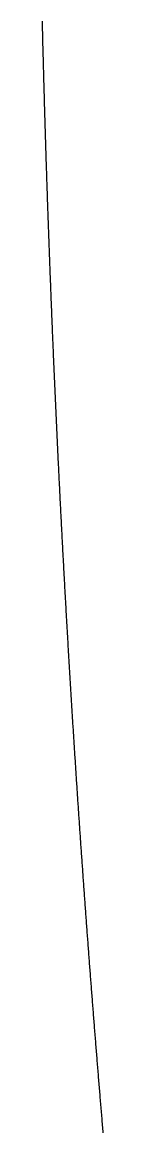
# Model space of a CAD drawing. Extents: x 6805096 to 46905100, y -25788412 to -58651.
# Drawn here: x 6810878 to 6875821, y -14428504 to -13238260 of the extents above; entities that cross this region are included whole.
import ezdxf

# ---------------------------------------------------------------- set-up
doc = ezdxf.new("R2010")
doc.units = 0

msp = doc.modelspace()

# ---------------------------------------------------------------- linework, layer by layer
at = {"layer": 'Layer 1'}
for p, q in [((6810878.453356, -13237275.587548), (6810926.17614, -13239243.67887)), ((6810926.17614, -13239243.67887), (6810974.095162, -13241211.770716)), ((6810974.095162, -13241211.770716), (6811022.210425, -13243179.86307)), ((6811022.210425, -13243179.86307), (6811070.521929, -13245147.955919)), ((6811070.521929, -13245147.955919), (6811119.029677, -13247116.049246)), ((6811119.029677, -13247116.049246), (6811167.733668, -13249084.143037)), ((6811167.733668, -13249084.143037), (6811216.633905, -13251052.237278)), ((6811216.633905, -13251052.237278), (6811265.730389, -13253020.331953)), ((6811265.730389, -13253020.331953), (6811315.023122, -13254988.427048)), ((6811315.023122, -13254988.427048), (6811364.512104, -13256956.522548)), ((6811364.512104, -13256956.522548), (6811414.197337, -13258924.618437)), ((6811414.197337, -13258924.618437), (6811464.078822, -13260892.714702)), ((6811464.078822, -13260892.714702), (6811514.156561, -13262860.811327)), ((6811514.156561, -13262860.811327), (6811564.430555, -13264828.908297)), ((6811564.430555, -13264828.908297), (6811614.900805, -13266797.005598)), ((6811614.900805, -13266797.005598), (6811665.567313, -13268765.103215)), ((6811665.567313, -13268765.103215), (6811716.43008, -13270733.201133)), ((6811716.43008, -13270733.201133), (6811767.489107, -13272701.299337)), ((6811767.489107, -13272701.299337), (6811818.744396, -13274669.397812)), ((6811818.744396, -13274669.397812), (6811870.195947, -13276637.496544)), ((6811870.195947, -13276637.496544), (6811921.843763, -13278605.595517)), ((6811921.843763, -13278605.595517), (6811973.687845, -13280573.694717)), ((6811973.687845, -13280573.694717), (6812025.728194, -13282541.794129)), ((6812025.728194, -13282541.794129), (6812077.964811, -13284509.893738)), ((6812077.964811, -13284509.893738), (6812130.397698, -13286477.993529)), ((6812130.397698, -13286477.993529), (6812183.026856, -13288446.093488)), ((6812183.026856, -13288446.093488), (6812235.852286, -13290414.193599)), ((6812235.852286, -13290414.193599), (6812288.87399, -13292382.293848)), ((6812288.87399, -13292382.293848), (6812342.091969, -13294350.39422)), ((6812342.091969, -13294350.39422), (6812395.506224, -13296318.494699)), ((6812395.506224, -13296318.494699), (6812449.116757, -13298286.595273)), ((6812449.116757, -13298286.595273), (6812502.923569, -13300254.695924)), ((6812502.923569, -13300254.695924), (6812556.926661, -13302222.796639)), ((6812556.926661, -13302222.796639), (6812611.126035, -13304190.897403)), ((6812611.126035, -13304190.897403), (6812665.521692, -13306158.9982)), ((6812665.521692, -13306158.9982), (6812720.113634, -13308127.099017)), ((6812720.113634, -13308127.099017), (6812774.901861, -13310095.199837)), ((6812774.901861, -13310095.199837), (6812829.886375, -13312063.300648)), ((6812829.886375, -13312063.300648), (6812885.067178, -13314031.401432)), ((6812885.067178, -13314031.401432), (6812940.44427, -13315999.502176)), ((6812940.44427, -13315999.502176), (6812996.017654, -13317967.602866)), ((6812996.017654, -13317967.602866), (6813051.787329, -13319935.703485)), ((6813051.787329, -13319935.703485), (6813107.753299, -13321903.804019)), ((6813107.753299, -13321903.804019), (6813163.915564, -13323871.904454)), ((6813163.915564, -13323871.904454), (6813220.274125, -13325840.004774)), ((6813220.274125, -13325840.004774), (6813276.828984, -13327808.104964)), ((6813276.828984, -13327808.104964), (6813333.580141, -13329776.205011)), ((6813333.580141, -13329776.205011), (6813390.5276, -13331744.304898)), ((6813390.5276, -13331744.304898), (6813447.67136, -13333712.404612)), ((6813447.67136, -13333712.404612), (6813505.011423, -13335680.504137)), ((6813505.011423, -13335680.504137), (6813562.547791, -13337648.603458)), ((6813562.547791, -13337648.603458), (6813620.280464, -13339616.702561)), ((6813620.280464, -13339616.702561), (6813678.209445, -13341584.801431)), ((6813678.209445, -13341584.801431), (6813736.334733, -13343552.900053)), ((6813736.334733, -13343552.900053), (6813794.656332, -13345520.998412)), ((6813794.656332, -13345520.998412), (6813853.174242, -13347489.096493)), ((6813853.174242, -13347489.096493), (6813911.888464, -13349457.194282)), ((6813911.888464, -13349457.194282), (6813970.799, -13351425.291763)), ((6813970.799, -13351425.291763), (6814029.905852, -13353393.388922)), ((6814029.905852, -13353393.388922), (6814089.209019, -13355361.485743)), ((6814089.209019, -13355361.485743), (6814148.708505, -13357329.582213)), ((6814148.708505, -13357329.582213), (6814208.404309, -13359297.678317)), ((6814208.404309, -13359297.678317), (6814268.296435, -13361265.774038)), ((6814268.296435, -13361265.774038), (6814328.384881, -13363233.869363)), ((6814328.384881, -13363233.869363), (6814388.669652, -13365201.964277)), ((6814388.669652, -13365201.964277), (6814449.150746, -13367170.058765)), ((6814449.150746, -13367170.058765), (6814509.828166, -13369138.152812)), ((6814509.828166, -13369138.152812), (6814570.701914, -13371106.246403)), ((6814570.701914, -13371106.246403), (6814631.77199, -13373074.339523)), ((6814631.77199, -13373074.339523), (6814693.038396, -13375042.432158)), ((6814693.038396, -13375042.432158), (6814754.501133, -13377010.524293)), ((6814754.501133, -13377010.524293), (6814816.160202, -13378978.615912)), ((6814816.160202, -13378978.615912), (6814878.015606, -13380946.707002)), ((6814878.015606, -13380946.707002), (6814940.067344, -13382914.797547)), ((6814940.067344, -13382914.797547), (6815002.31542, -13384882.887532)), ((6815002.31542, -13384882.887532), (6815064.759832, -13386850.976942)), ((6815064.759832, -13386850.976942), (6815127.400585, -13388819.065764)), ((6815127.400585, -13388819.065764), (6815190.237677, -13390787.153981)), ((6815190.237677, -13390787.153981), (6815253.271112, -13392755.241579)), ((6815253.271112, -13392755.241579), (6815316.50089, -13394723.328543)), ((6815316.50089, -13394723.328543), (6815379.927012, -13396691.414859)), ((6815379.927012, -13396691.414859), (6815443.54948, -13398659.500511)), ((6815443.54948, -13398659.500511), (6815507.368295, -13400627.585485)), ((6815507.368295, -13400627.585485), (6815571.383459, -13402595.669765)), ((6815571.383459, -13402595.669765), (6815635.594973, -13404563.753338)), ((6815635.594973, -13404563.753338), (6815700.002838, -13406531.836187)), ((6815700.002838, -13406531.836187), (6815764.607056, -13408499.918299)), ((6815764.607056, -13408499.918299), (6815829.407627, -13410467.999659)), ((6815829.407627, -13410467.999659), (6815894.404554, -13412436.080251)), ((6815894.404554, -13412436.080251), (6815959.597837, -13414404.160061)), ((6815959.597837, -13414404.160061), (6816024.987478, -13416372.239074)), ((6816024.987478, -13416372.239074), (6816090.573479, -13418340.317275)), ((6816090.573479, -13418340.317275), (6816156.35584, -13420308.394649)), ((6816156.35584, -13420308.394649), (6816222.334563, -13422276.471181)), ((6816222.334563, -13422276.471181), (6816288.509649, -13424244.546858)), ((6816288.509649, -13424244.546858), (6816354.8811, -13426212.621663)), ((6816354.8811, -13426212.621663), (6816421.448916, -13428180.695582)), ((6816421.448916, -13428180.695582), (6816488.2131, -13430148.7686)), ((6816488.2131, -13430148.7686), (6816555.173653, -13432116.840702)), ((6816555.173653, -13432116.840702), (6816622.330575, -13434084.911873)), ((6816622.330575, -13434084.911873), (6816689.683869, -13436052.9821)), ((6816689.683869, -13436052.9821), (6816757.233536, -13438021.051366)), ((6816757.233536, -13438021.051366), (6816824.979576, -13439989.119657)), ((6816824.979576, -13439989.119657), (6816892.921992, -13441957.186957)), ((6816892.921992, -13441957.186957), (6816961.060784, -13443925.253254)), ((6816961.060784, -13443925.253254), (6817029.395954, -13445893.31853)), ((6817029.395954, -13445893.31853), (6817097.927504, -13447861.382772)), ((6817097.927504, -13447861.382772), (6817166.655434, -13449829.445965)), ((6817166.655434, -13449829.445965), (6817235.579746, -13451797.508094)), ((6817235.579746, -13451797.508094), (6817304.700441, -13453765.569143)), ((6817304.700441, -13453765.569143), (6817374.017521, -13455733.629099)), ((6817374.017521, -13455733.629099), (6817443.530987, -13457701.687946)), ((6817443.530987, -13457701.687946), (6817513.240841, -13459669.74567)), ((6817513.240841, -13459669.74567), (6817583.147083, -13461637.802256)), ((6817583.147083, -13461637.802256), (6817653.249715, -13463605.857688)), ((6817653.249715, -13463605.857688), (6817723.548738, -13465573.911952)), ((6817723.548738, -13465573.911952), (6817794.044154, -13467541.965034)), ((6817794.044154, -13467541.965034), (6817864.735964, -13469510.016917)), ((6817864.735964, -13469510.016917), (6817935.62417, -13471478.067589)), ((6817935.62417, -13471478.067589), (6818006.708772, -13473446.117033)), ((6818006.708772, -13473446.117033), (6818077.989772, -13475414.165234)), ((6818077.989772, -13475414.165234), (6818149.467171, -13477382.212179)), ((6818149.467171, -13477382.212179), (6818221.140971, -13479350.257852)), ((6818221.140971, -13479350.257852), (6818293.011173, -13481318.302238)), ((6818293.011173, -13481318.302238), (6818365.077779, -13483286.345323)), ((6818365.077779, -13483286.345323), (6818437.340789, -13485254.387091)), ((6818437.340789, -13485254.387091), (6818509.800205, -13487222.427528)), ((6818509.800205, -13487222.427528), (6818582.456029, -13489190.466619)), ((6818582.456029, -13489190.466619), (6818655.308261, -13491158.504349)), ((6818655.308261, -13491158.504349), (6818728.356903, -13493126.540704)), ((6818728.356903, -13493126.540704), (6818801.601957, -13495094.575667)), ((6818801.601957, -13495094.575667), (6818875.043423, -13497062.609226)), ((6818875.043423, -13497062.609226), (6818948.681304, -13499030.641364)), ((6818948.681304, -13499030.641364), (6819022.5156, -13500998.672067)), ((6819022.5156, -13500998.672067), (6819096.546312, -13502966.70132)), ((6819096.546312, -13502966.70132), (6819170.773443, -13504934.729109)), ((6819170.773443, -13504934.729109), (6819245.196993, -13506902.755418)), ((6819245.196993, -13506902.755418), (6819319.816964, -13508870.780232)), ((6819319.816964, -13508870.780232), (6819394.633357, -13510838.803537)), ((6819394.633357, -13510838.803537), (6819469.646173, -13512806.825318)), ((6819469.646173, -13512806.825318), (6819544.855414, -13514774.845561)), ((6819544.855414, -13514774.845561), (6819620.261081, -13516742.864249)), ((6819620.261081, -13516742.864249), (6819695.863176, -13518710.881369)), ((6819695.863176, -13518710.881369), (6819771.661699, -13520678.896905)), ((6819771.661699, -13520678.896905), (6819847.656653, -13522646.910843)), ((6819847.656653, -13522646.910843), (6819923.848037, -13524614.923168)), ((6819923.848037, -13524614.923168), (6820000.235855, -13526582.933865)), ((6820000.235855, -13526582.933865), (6820076.820107, -13528550.942919)), ((6820076.820107, -13528550.942919), (6820153.600794, -13530518.950316)), ((6820153.600794, -13530518.950316), (6820230.577918, -13532486.95604)), ((6820230.577918, -13532486.95604), (6820307.75148, -13534454.960076)), ((6820307.75148, -13534454.960076), (6820385.121481, -13536422.962411)), ((6820385.121481, -13536422.962411), (6820462.687924, -13538390.963028)), ((6820462.687924, -13538390.963028), (6820540.450808, -13540358.961914)), ((6820540.450808, -13540358.961914), (6820618.410136, -13542326.959053)), ((6820618.410136, -13542326.959053), (6820696.565909, -13544294.954431)), ((6820696.565909, -13544294.954431), (6820774.918128, -13546262.948032)), ((6820774.918128, -13546262.948032), (6820853.466794, -13548230.939842)), ((6820853.466794, -13548230.939842), (6820932.211909, -13550198.929846)), ((6820932.211909, -13550198.929846), (6821011.153474, -13552166.918029)), ((6821011.153474, -13552166.918029), (6821090.291491, -13554134.904377)), ((6821090.291491, -13554134.904377), (6821169.625961, -13556102.888874)), ((6821169.625961, -13556102.888874), (6821249.156884, -13558070.871505)), ((6821249.156884, -13558070.871505), (6821328.884264, -13560038.852257)), ((6821328.884264, -13560038.852257), (6821408.8081, -13562006.831113)), ((6821408.8081, -13562006.831113), (6821488.928394, -13563974.808059)), ((6821488.928394, -13563974.808059), (6821569.245148, -13565942.783081)), ((6821569.245148, -13565942.783081), (6821649.758362, -13567910.756163)), ((6821649.758362, -13567910.756163), (6821730.468039, -13569878.727291)), ((6821730.468039, -13569878.727291), (6821811.374179, -13571846.69645)), ((6821811.374179, -13571846.69645), (6821892.476785, -13573814.663624)), ((6821892.476785, -13573814.663624), (6821973.775856, -13575782.6288)), ((6821973.775856, -13575782.6288), (6822055.271395, -13577750.591961)), ((6822055.271395, -13577750.591961), (6822136.963402, -13579718.553095)), ((6822136.963402, -13579718.553095), (6822218.85188, -13581686.512184)), ((6822218.85188, -13581686.512184), (6822300.93683, -13583654.469216)), ((6822300.93683, -13583654.469216), (6822383.218252, -13585622.424174)), ((6822383.218252, -13585622.424174), (6822465.696149, -13587590.377045)), ((6822465.696149, -13587590.377045), (6822548.370521, -13589558.327813)), ((6822548.370521, -13589558.327813), (6822631.24137, -13591526.276463)), ((6822631.24137, -13591526.276463), (6822714.308697, -13593494.222981)), ((6822714.308697, -13593494.222981), (6822797.572504, -13595462.167351)), ((6822797.572504, -13595462.167351), (6822881.032792, -13597430.109559)), ((6822881.032792, -13597430.109559), (6822964.689562, -13599398.049591)), ((6822964.689562, -13599398.049591), (6823048.542815, -13601365.98743)), ((6823048.542815, -13601365.98743), (6823132.592553, -13603333.923063)), ((6823132.592553, -13603333.923063), (6823216.838778, -13605301.856474)), ((6823216.838778, -13605301.856474), (6823301.28149, -13607269.78765)), ((6823301.28149, -13607269.78765), (6823385.920691, -13609237.716573)), ((6823385.920691, -13609237.716573), (6823470.756383, -13611205.643231)), ((6823470.756383, -13611205.643231), (6823555.788566, -13613173.567609)), ((6823555.788566, -13613173.567609), (6823641.017242, -13615141.48969)), ((6823641.017242, -13615141.48969), (6823726.442412, -13617109.409461)), ((6823726.442412, -13617109.409461), (6823812.064078, -13619077.326907)), ((6823812.064078, -13619077.326907), (6823897.88224, -13621045.242012)), ((6823897.88224, -13621045.242012), (6823983.896901, -13623013.154763)), ((6823983.896901, -13623013.154763), (6824070.108062, -13624981.065143)), ((6824070.108062, -13624981.065143), (6824156.515724, -13626948.973139)), ((6824156.515724, -13626948.973139), (6824243.119887, -13628916.878736)), ((6824243.119887, -13628916.878736), (6824329.920555, -13630884.781918)), ((6824329.920555, -13630884.781918), (6824416.917727, -13632852.68267)), ((6824416.917727, -13632852.68267), (6824504.111406, -13634820.580979)), ((6824504.111406, -13634820.580979), (6824591.501592, -13636788.476829)), ((6824591.501592, -13636788.476829), (6824679.088288, -13638756.370205)), ((6824679.088288, -13638756.370205), (6824766.871493, -13640724.261093)), ((6824766.871493, -13640724.261093), (6824854.851211, -13642692.149477)), ((6824854.851211, -13642692.149477), (6824943.027441, -13644660.035343)), ((6824943.027441, -13644660.035343), (6825031.400185, -13646627.918676)), ((6825031.400185, -13646627.918676), (6825119.969446, -13648595.799461)), ((6825119.969446, -13648595.799461), (6825208.735223, -13650563.677683)), ((6825208.735223, -13650563.677683), (6825297.697518, -13652531.553328)), ((6825297.697518, -13652531.553328), (6825386.856334, -13654499.42638)), ((6825386.856334, -13654499.42638), (6825476.21167, -13656467.296825)), ((6825476.21167, -13656467.296825), (6825565.763528, -13658435.164648)), ((6825565.763528, -13658435.164648), (6825655.511911, -13660403.029834)), ((6825655.511911, -13660403.029834), (6825745.456818, -13662370.892369)), ((6825745.456818, -13662370.892369), (6825835.598251, -13664338.752236)), ((6825835.598251, -13664338.752236), (6825925.936213, -13666306.609423)), ((6825925.936213, -13666306.609423), (6826016.470703, -13668274.463912)), ((6826016.470703, -13668274.463912), (6826107.201724, -13670242.315691)), ((6826107.201724, -13670242.315691), (6826198.129276, -13672210.164744)), ((6826198.129276, -13672210.164744), (6826289.253361, -13674178.011056)), ((6826289.253361, -13674178.011056), (6826380.573981, -13676145.854613)), ((6826380.573981, -13676145.854613), (6826472.091137, -13678113.695399)), ((6826472.091137, -13678113.695399), (6826563.804829, -13680081.533399)), ((6826563.804829, -13680081.533399), (6826655.71506, -13682049.3686)), ((6826655.71506, -13682049.3686), (6826747.821831, -13684017.200985)), ((6826747.821831, -13684017.200985), (6826840.125142, -13685985.030541)), ((6826840.125142, -13685985.030541), (6826932.624996, -13687952.857252)), ((6826932.624996, -13687952.857252), (6827025.321394, -13689920.681103)), ((6827025.321394, -13689920.681103), (6827118.214337, -13691888.502081)), ((6827118.214337, -13691888.502081), (6827211.303826, -13693856.320169)), ((6827211.303826, -13693856.320169), (6827304.589863, -13695824.135353)), ((6827304.589863, -13695824.135353), (6827398.072449, -13697791.947618)), ((6827398.072449, -13697791.947618), (6827491.751586, -13699759.756949)), ((6827491.751586, -13699759.756949), (6827585.627274, -13701727.563332)), ((6827585.627274, -13701727.563332), (6827679.699515, -13703695.366752)), ((6827679.699515, -13703695.366752), (6827773.968311, -13705663.167193)), ((6827773.968311, -13705663.167193), (6827868.433662, -13707630.964642)), ((6827868.433662, -13707630.964642), (6827963.095571, -13709598.759082)), ((6827963.095571, -13709598.759082), (6828057.954038, -13711566.5505)), ((6828057.954038, -13711566.5505), (6828153.009065, -13713534.33888)), ((6828153.009065, -13713534.33888), (6828248.260653, -13715502.124208)), ((6828248.260653, -13715502.124208), (6828343.708803, -13717469.906469)), ((6828343.708803, -13717469.906469), (6828439.353517, -13719437.685647)), ((6828439.353517, -13719437.685647), (6828535.194796, -13721405.461729)), ((6828535.194796, -13721405.461729), (6828631.232642, -13723373.234699)), ((6828631.232642, -13723373.234699), (6828727.467055, -13725341.004542)), ((6828727.467055, -13725341.004542), (6828823.898038, -13727308.771244)), ((6828823.898038, -13727308.771244), (6828920.525591, -13729276.53479)), ((6828920.525591, -13729276.53479), (6829017.349716, -13731244.295164)), ((6829017.349716, -13731244.295164), (6829114.370414, -13733212.052353)), ((6829114.370414, -13733212.052353), (6829211.587687, -13735179.806341)), ((6829211.587687, -13735179.806341), (6829309.001535, -13737147.557113)), ((6829309.001535, -13737147.557113), (6829406.61196, -13739115.304655)), ((6829406.61196, -13739115.304655), (6829504.418964, -13741083.048951)), ((6829504.418964, -13741083.048951), (6829602.422548, -13743050.789988)), ((6829602.422548, -13743050.789988), (6829700.622713, -13745018.527749)), ((6829700.622713, -13745018.527749), (6829799.01946, -13746986.262221)), ((6829799.01946, -13746986.262221), (6829897.612792, -13748953.993388)), ((6829897.612792, -13748953.993388), (6829996.402708, -13750921.721236)), ((6829996.402708, -13750921.721236), (6830095.389211, -13752889.445749)), ((6830095.389211, -13752889.445749), (6830194.572302, -13754857.166913)), ((6830194.572302, -13754857.166913), (6830293.951982, -13756824.884713)), ((6830293.951982, -13756824.884713), (6830393.528252, -13758792.599135)), ((6830393.528252, -13758792.599135), (6830493.301114, -13760760.310163)), ((6830493.301114, -13760760.310163), (6830593.27057, -13762728.017782)), ((6830593.27057, -13762728.017782), (6830693.43662, -13764695.721978)), ((6830693.43662, -13764695.721978), (6830793.799266, -13766663.422735)), ((6830793.799266, -13766663.422735), (6830894.358509, -13768631.12004)), ((6830894.358509, -13768631.12004), (6830995.114351, -13770598.813877)), ((6830995.114351, -13770598.813877), (6831096.066792, -13772566.504231)), ((6831096.066792, -13772566.504231), (6831197.215835, -13774534.191088)), ((6831197.215835, -13774534.191088), (6831298.56148, -13776501.874432)), ((6831298.56148, -13776501.874432), (6831400.103729, -13778469.554249)), ((6831400.103729, -13778469.554249), (6831501.842584, -13780437.230524)), ((6831501.842584, -13780437.230524), (6831603.778045, -13782404.903243)), ((6831603.778045, -13782404.903243), (6831705.910113, -13784372.572389)), ((6831705.910113, -13784372.572389), (6831808.238791, -13786340.237949)), ((6831808.238791, -13786340.237949), (6831910.76408, -13788307.899908)), ((6831910.76408, -13788307.899908), (6832013.485981, -13790275.55825)), ((6832013.485981, -13790275.55825), (6832116.404494, -13792243.212961)), ((6832116.404494, -13792243.212961), (6832219.519623, -13794210.864027)), ((6832219.519623, -13794210.864027), (6832322.831367, -13796178.511431)), ((6832322.831367, -13796178.511431), (6832426.339729, -13798146.15516)), ((6832426.339729, -13798146.15516), (6832530.044709, -13800113.795199)), ((6832530.044709, -13800113.795199), (6832633.946309, -13802081.431532)), ((6832633.946309, -13802081.431532), (6832738.04453, -13804049.064146)), ((6832738.04453, -13804049.064146), (6832842.339374, -13806016.693024)), ((6832842.339374, -13806016.693024), (6832946.830842, -13807984.318153)), ((6832946.830842, -13807984.318153), (6833051.518935, -13809951.939517)), ((6833051.518935, -13809951.939517), (6833156.403655, -13811919.557101)), ((6833156.403655, -13811919.557101), (6833261.485003, -13813887.170892)), ((6833261.485003, -13813887.170892), (6833366.76298, -13815854.780873)), ((6833366.76298, -13815854.780873), (6833472.237587, -13817822.38703)), ((6833472.237587, -13817822.38703), (6833577.908827, -13819789.989349)), ((6833577.908827, -13819789.989349), (6833683.7767, -13821757.587814)), ((6833683.7767, -13821757.587814), (6833789.841207, -13823725.18241)), ((6833789.841207, -13823725.18241), (6833896.102351, -13825692.773123)), ((6833896.102351, -13825692.773123), (6834002.560131, -13827660.359938)), ((6834002.560131, -13827660.359938), (6834109.214551, -13829627.94284)), ((6834109.214551, -13829627.94284), (6834216.06561, -13831595.521814)), ((6834216.06561, -13831595.521814), (6834323.113311, -13833563.096846)), ((6834323.113311, -13833563.096846), (6834430.357654, -13835530.66792)), ((6834430.357654, -13835530.66792), (6834537.798642, -13837498.235022)), ((6834537.798642, -13837498.235022), (6834645.436274, -13839465.798136)), ((6834645.436274, -13839465.798136), (6834753.270554, -13841433.357249)), ((6834753.270554, -13841433.357249), (6834861.301481, -13843400.912344)), ((6834861.301481, -13843400.912344), (6834969.529058, -13845368.463408)), ((6834969.529058, -13845368.463408), (6835077.953285, -13847336.010426)), ((6835077.953285, -13847336.010426), (6835186.574164, -13849303.553382)), ((6835186.574164, -13849303.553382), (6835295.391697, -13851271.092262)), ((6835295.391697, -13851271.092262), (6835404.405885, -13853238.627051)), ((6835404.405885, -13853238.627051), (6835513.616728, -13855206.157734)), ((6835513.616728, -13855206.157734), (6835623.024229, -13857173.684296)), ((6835623.024229, -13857173.684296), (6835732.628388, -13859141.206723)), ((6835732.628388, -13859141.206723), (6835842.429208, -13861108.725)), ((6835842.429208, -13861108.725), (6835952.426689, -13863076.239111)), ((6835952.426689, -13863076.239111), (6836062.620832, -13865043.749042)), ((6836062.620832, -13865043.749042), (6836173.01164, -13867011.254778)), ((6836173.01164, -13867011.254778), (6836283.599113, -13868978.756305)), ((6836283.599113, -13868978.756305), (6836394.383253, -13870946.253607)), ((6836394.383253, -13870946.253607), (6836505.36406, -13872913.746669)), ((6836505.36406, -13872913.746669), (6836616.541538, -13874881.235477)), ((6836616.541538, -13874881.235477), (6836727.915686, -13876848.720017)), ((6836727.915686, -13876848.720017), (6836839.486506, -13878816.200272)), ((6836839.486506, -13878816.200272), (6836951.253999, -13880783.676229)), ((6836951.253999, -13880783.676229), (6837063.218167, -13882751.147872)), ((6837063.218167, -13882751.147872), (6837175.379011, -13884718.615186)), ((6837175.379011, -13884718.615186), (6837287.736533, -13886686.078157)), ((6837287.736533, -13886686.078157), (6837400.290733, -13888653.53677)), ((6837400.290733, -13888653.53677), (6837513.041614, -13890620.991011)), ((6837513.041614, -13890620.991011), (6837625.989175, -13892588.440863)), ((6837625.989175, -13892588.440863), (6837739.13342, -13894555.886313)), ((6837739.13342, -13894555.886313), (6837852.474349, -13896523.327345)), ((6837852.474349, -13896523.327345), (6837966.011963, -13898490.763945)), ((6837966.011963, -13898490.763945), (6838079.746264, -13900458.196098)), ((6838079.746264, -13900458.196098), (6838193.677253, -13902425.623789)), ((6838193.677253, -13902425.623789), (6838307.804931, -13904393.047003)), ((6838307.804931, -13904393.047003), (6838422.129301, -13906360.465726)), ((6838422.129301, -13906360.465726), (6838536.650362, -13908327.879942)), ((6838536.650362, -13908327.879942), (6838651.368117, -13910295.289636)), ((6838651.368117, -13910295.289636), (6838766.282566, -13912262.694795)), ((6838766.282566, -13912262.694795), (6838881.393712, -13914230.095402)), ((6838881.393712, -13914230.095402), (6838996.701555, -13916197.491444)), ((6838996.701555, -13916197.491444), (6839112.206097, -13918164.882905)), ((6839112.206097, -13918164.882905), (6839227.907339, -13920132.26977)), ((6839227.907339, -13920132.26977), (6839343.805283, -13922099.652025)), ((6839343.805283, -13922099.652025), (6839459.899929, -13924067.029655)), ((6839459.899929, -13924067.029655), (6839576.19128, -13926034.402645)), ((6839576.19128, -13926034.402645), (6839692.679336, -13928001.77098)), ((6839692.679336, -13928001.77098), (6839809.364099, -13929969.134646)), ((6839809.364099, -13929969.134646), (6839926.24557, -13931936.493626)), ((6839926.24557, -13931936.493626), (6840043.32375, -13933903.847908)), ((6840043.32375, -13933903.847908), (6840160.598642, -13935871.197475)), ((6840160.598642, -13935871.197475), (6840278.070245, -13937838.542313)), ((6840278.070245, -13937838.542313), (6840395.738562, -13939805.882407)), ((6840395.738562, -13939805.882407), (6840513.603594, -13941773.217743)), ((6840513.603594, -13941773.217743), (6840631.665342, -13943740.548305)), ((6840631.665342, -13943740.548305), (6840749.923808, -13945707.874079)), ((6840749.923808, -13945707.874079), (6840868.378992, -13947675.195049)), ((6840868.378992, -13947675.195049), (6840987.030897, -13949642.511201)), ((6840987.030897, -13949642.511201), (6841105.879523, -13951609.82252)), ((6841105.879523, -13951609.82252), (6841224.924872, -13953577.128992)), ((6841224.924872, -13953577.128992), (6841344.166945, -13955544.430601)), ((6841344.166945, -13955544.430601), (6841463.605744, -13957511.727333)), ((6841463.605744, -13957511.727333), (6841583.24127, -13959479.019172)), ((6841583.24127, -13959479.019172), (6841703.073524, -13961446.306104)), ((6841703.073524, -13961446.306104), (6841823.102507, -13963413.588114)), ((6841823.102507, -13963413.588114), (6841943.328221, -13965380.865188)), ((6841943.328221, -13965380.865188), (6842063.750668, -13967348.13731)), ((6842063.750668, -13967348.13731), (6842184.369848, -13969315.404465)), ((6842184.369848, -13969315.404465), (6842305.185763, -13971282.666639)), ((6842305.185763, -13971282.666639), (6842426.198414, -13973249.923817)), ((6842426.198414, -13973249.923817), (6842547.407803, -13975217.175984)), ((6842547.407803, -13975217.175984), (6842668.81393, -13977184.423125)), ((6842668.81393, -13977184.423125), (6842790.416798, -13979151.665226)), ((6842790.416798, -13979151.665226), (6842912.216408, -13981118.902271)), ((6842912.216408, -13981118.902271), (6843034.21276, -13983086.134245)), ((6843034.21276, -13983086.134245), (6843156.405857, -13985053.361135)), ((6843156.405857, -13985053.361135), (6843278.795699, -13987020.582925)), ((6843278.795699, -13987020.582925), (6843401.382288, -13988987.799599)), ((6843401.382288, -13988987.799599), (6843524.165626, -13990955.011144)), ((6843524.165626, -13990955.011144), (6843647.145713, -13992922.217545)), ((6843647.145713, -13992922.217545), (6843770.322551, -13994889.418786)), ((6843770.322551, -13994889.418786), (6843893.696141, -13996856.614853)), ((6843893.696141, -13996856.614853), (6844017.266485, -13998823.805731)), ((6844017.266485, -13998823.805731), (6844141.033583, -14000790.991405)), ((6844141.033583, -14000790.991405), (6844264.997439, -14002758.171861)), ((6844264.997439, -14002758.171861), (6844389.158051, -14004725.347083)), ((6844389.158051, -14004725.347083), (6844513.515423, -14006692.517056)), ((6844513.515423, -14006692.517056), (6844638.069555, -14008659.681767)), ((6844638.069555, -14008659.681767), (6844762.820449, -14010626.841199)), ((6844762.820449, -14010626.841199), (6844887.768105, -14012593.995338)), ((6844887.768105, -14012593.995338), (6845012.912526, -14014561.14417)), ((6845012.912526, -14014561.14417), (6845138.253712, -14016528.287679)), ((6845138.253712, -14016528.287679), (6845263.791666, -14018495.425851)), ((6845263.791666, -14018495.425851), (6845389.526388, -14020462.55867)), ((6845389.526388, -14020462.55867), (6845515.457879, -14022429.686123)), ((6845515.457879, -14022429.686123), (6845641.586142, -14024396.808193)), ((6845641.586142, -14024396.808193), (6845767.911176, -14026363.924867)), ((6845767.911176, -14026363.924867), (6845894.432985, -14028331.036129)), ((6845894.432985, -14028331.036129), (6846021.151568, -14030298.141965)), ((6846021.151568, -14030298.141965), (6846148.066928, -14032265.242359)), ((6846148.066928, -14032265.242359), (6846275.179066, -14034232.337298)), ((6846275.179066, -14034232.337298), (6846402.487982, -14036199.426765)), ((6846402.487982, -14036199.426765), (6846529.993679, -14038166.510747)), ((6846529.993679, -14038166.510747), (6846657.696157, -14040133.589228)), ((6846657.696157, -14040133.589228), (6846785.595419, -14042100.662193)), ((6846785.595419, -14042100.662193), (6846913.691465, -14044067.729629)), ((6846913.691465, -14044067.729629), (6847041.984296, -14046034.791519)), ((6847041.984296, -14046034.791519), (6847170.473915, -14048001.847849)), ((6847170.473915, -14048001.847849), (6847299.160322, -14049968.898604)), ((6847299.160322, -14049968.898604), (6847428.043519, -14051935.94377)), ((6847428.043519, -14051935.94377), (6847557.123506, -14053902.983331)), ((6847557.123506, -14053902.983331), (6847686.400287, -14055870.017273)), ((6847686.400287, -14055870.017273), (6847815.87386, -14057837.045581)), ((6847815.87386, -14057837.045581), (6847945.544229, -14059804.06824)), ((6847945.544229, -14059804.06824), (6848075.411394, -14061771.085235)), ((6848075.411394, -14061771.085235), (6848205.475357, -14063738.096551)), ((6848205.475357, -14063738.096551), (6848335.73612, -14065705.102174)), ((6848335.73612, -14065705.102174), (6848466.193682, -14067672.102088)), ((6848466.193682, -14067672.102088), (6848596.848046, -14069639.09628)), ((6848596.848046, -14069639.09628), (6848727.699213, -14071606.084733)), ((6848727.699213, -14071606.084733), (6848858.747185, -14073573.067433)), ((6848858.747185, -14073573.067433), (6848989.991963, -14075540.044366)), ((6848989.991963, -14075540.044366), (6849121.433547, -14077507.015516)), ((6849121.433547, -14077507.015516), (6849253.07194, -14079473.980869)), ((6849253.07194, -14079473.980869), (6849384.907143, -14081440.940409)), ((6849384.907143, -14081440.940409), (6849516.939157, -14083407.894123)), ((6849516.939157, -14083407.894123), (6849649.167983, -14085374.841995)), ((6849649.167983, -14085374.841995), (6849781.593623, -14087341.78401)), ((6849781.593623, -14087341.78401), (6849914.216078, -14089308.720153)), ((6849914.216078, -14089308.720153), (6850047.035349, -14091275.65041)), ((6850047.035349, -14091275.65041), (6850180.051439, -14093242.574766)), ((6850180.051439, -14093242.574766), (6850313.264347, -14095209.493205)), ((6850313.264347, -14095209.493205), (6850446.674076, -14097176.405714)), ((6850446.674076, -14097176.405714), (6850580.280627, -14099143.312277)), ((6850580.280627, -14099143.312277), (6850714.084001, -14101110.21288)), ((6850714.084001, -14101110.21288), (6850848.084199, -14103077.107507)), ((6850848.084199, -14103077.107507), (6850982.281223, -14105043.996143)), ((6850982.281223, -14105043.996143), (6851116.675074, -14107010.878775)), ((6851116.675074, -14107010.878775), (6851251.265754, -14108977.755387)), ((6851251.265754, -14108977.755387), (6851386.053263, -14110944.625964)), ((6851386.053263, -14110944.625964), (6851521.037604, -14112911.490491)), ((6851521.037604, -14112911.490491), (6851656.218777, -14114878.348954)), ((6851656.218777, -14114878.348954), (6851791.596784, -14116845.201338)), ((6851791.596784, -14116845.201338), (6851927.171626, -14118812.047627)), ((6851927.171626, -14118812.047627), (6852062.943305, -14120778.887808)), ((6852062.943305, -14120778.887808), (6852198.911821, -14122745.721864)), ((6852198.911821, -14122745.721864), (6852335.077177, -14124712.549782)), ((6852335.077177, -14124712.549782), (6852471.439373, -14126679.371547)), ((6852471.439373, -14126679.371547), (6852607.998411, -14128646.187143)), ((6852607.998411, -14128646.187143), (6852744.754292, -14130612.996556)), ((6852744.754292, -14130612.996556), (6852881.707018, -14132579.799771)), ((6852881.707018, -14132579.799771), (6853018.856589, -14134546.596774)), ((6853018.856589, -14134546.596774), (6853156.203008, -14136513.387548)), ((6853156.203008, -14136513.387548), (6853293.746275, -14138480.172081)), ((6853293.746275, -14138480.172081), (6853431.486392, -14140446.950355)), ((6853431.486392, -14140446.950355), (6853569.42336, -14142413.722358)), ((6853569.42336, -14142413.722358), (6853707.557181, -14144380.488074)), ((6853707.557181, -14144380.488074), (6853845.887856, -14146347.247487)), ((6853845.887856, -14146347.247487), (6853984.415386, -14148314.000585)), ((6853984.415386, -14148314.000585), (6854123.139772, -14150280.74735)), ((6854123.139772, -14150280.74735), (6854262.061016, -14152247.487769)), ((6854262.061016, -14152247.487769), (6854401.17912, -14154214.221827)), ((6854401.17912, -14154214.221827), (6854540.494084, -14156180.949509)), ((6854540.494084, -14156180.949509), (6854680.00591, -14158147.6708)), ((6854680.00591, -14158147.6708), (6854819.714599, -14160114.385686)), ((6854819.714599, -14160114.385686), (6854959.620153, -14162081.09415)), ((6854959.620153, -14162081.09415), (6855099.722573, -14164047.79618)), ((6855099.722573, -14164047.79618), (6855240.02186, -14166014.491759)), ((6855240.02186, -14166014.491759), (6855380.518015, -14167981.180873)), ((6855380.518015, -14167981.180873), (6855521.211041, -14169947.863507)), ((6855521.211041, -14169947.863507), (6855662.100938, -14171914.539647)), ((6855662.100938, -14171914.539647), (6855803.187707, -14173881.209277)), ((6855803.187707, -14173881.209277), (6855944.47135, -14175847.872382)), ((6855944.47135, -14175847.872382), (6856085.951869, -14177814.528948)), ((6856085.951869, -14177814.528948), (6856227.629264, -14179781.17896)), ((6856227.629264, -14179781.17896), (6856369.503537, -14181747.822403)), ((6856369.503537, -14181747.822403), (6856511.574689, -14183714.459263)), ((6856511.574689, -14183714.459263), (6856653.842722, -14185681.089524)), ((6856653.842722, -14185681.089524), (6856796.307637, -14187647.713171)), ((6856796.307637, -14187647.713171), (6856938.969435, -14189614.33019)), ((6856938.969435, -14189614.33019), (6857081.828118, -14191580.940566)), ((6857081.828118, -14191580.940566), (6857224.883686, -14193547.544284)), ((6857224.883686, -14193547.544284), (6857368.136142, -14195514.141329)), ((6857368.136142, -14195514.141329), (6857511.585487, -14197480.731687)), ((6857511.585487, -14197480.731687), (6857655.231722, -14199447.315342)), ((6857655.231722, -14199447.315342), (6857799.074848, -14201413.892279)), ((6857799.074848, -14201413.892279), (6857943.114866, -14203380.462485)), ((6857943.114866, -14203380.462485), (6858087.351779, -14205347.025944)), ((6858087.351779, -14205347.025944), (6858231.785587, -14207313.58264)), ((6858231.785587, -14207313.58264), (6858376.416291, -14209280.132561)), ((6858376.416291, -14209280.132561), (6858521.243894, -14211246.675689)), ((6858521.243894, -14211246.675689), (6858666.268395, -14213213.212012)), ((6858666.268395, -14213213.212012), (6858811.489798, -14215179.741513)), ((6858811.489798, -14215179.741513), (6858956.908102, -14217146.264178)), ((6858956.908102, -14217146.264178), (6859102.52331, -14219112.779992)), ((6859102.52331, -14219112.779992), (6859248.335423, -14221079.288941)), ((6859248.335423, -14221079.288941), (6859394.344441, -14223045.791009)), ((6859394.344441, -14223045.791009), (6859540.550367, -14225012.286181)), ((6859540.550367, -14225012.286181), (6859686.953202, -14226978.774444)), ((6859686.953202, -14226978.774444), (6859833.552946, -14228945.255781)), ((6859833.552946, -14228945.255781), (6859980.349602, -14230911.730179)), ((6859980.349602, -14230911.730179), (6860127.343171, -14232878.197622)), ((6860127.343171, -14232878.197622), (6860274.533653, -14234844.658095)), ((6860274.533653, -14234844.658095), (6860421.921051, -14236811.111584)), ((6860421.921051, -14236811.111584), (6860569.505366, -14238777.558074)), ((6860569.505366, -14238777.558074), (6860717.286599, -14240743.997549)), ((6860717.286599, -14240743.997549), (6860865.264751, -14242710.429996)), ((6860865.264751, -14242710.429996), (6861013.439824, -14244676.855399)), ((6861013.439824, -14244676.855399), (6861161.811819, -14246643.273744)), ((6861161.811819, -14246643.273744), (6861310.380737, -14248609.685015)), ((6861310.380737, -14248609.685015), (6861459.14658, -14250576.089197)), ((6861459.14658, -14250576.089197), (6861608.109349, -14252542.486277)), ((6861608.109349, -14252542.486277), (6861757.269046, -14254508.876239)), ((6861757.269046, -14254508.876239), (6861906.625671, -14256475.259068)), ((6861906.625671, -14256475.259068), (6862056.179226, -14258441.634749)), ((6862056.179226, -14258441.634749), (6862205.929713, -14260408.003268)), ((6862205.929713, -14260408.003268), (6862355.877133, -14262374.36461)), ((6862355.877133, -14262374.36461), (6862506.021486, -14264340.718759)), ((6862506.021486, -14264340.718759), (6862656.362775, -14266307.065702)), ((6862656.362775, -14266307.065702), (6862806.901001, -14268273.405422)), ((6862806.901001, -14268273.405422), (6862957.636165, -14270239.737907)), ((6862957.636165, -14270239.737907), (6863108.568268, -14272206.063139)), ((6863108.568268, -14272206.063139), (6863259.697312, -14274172.381106)), ((6863259.697312, -14274172.381106), (6863411.023298, -14276138.691791)), ((6863411.023298, -14276138.691791), (6863562.546228, -14278104.99518)), ((6863562.546228, -14278104.99518), (6863714.266102, -14280071.291258)), ((6863714.266102, -14280071.291258), (6863866.182922, -14282037.580011)), ((6863866.182922, -14282037.580011), (6864018.29669, -14284003.861424)), ((6864018.29669, -14284003.861424), (6864170.607407, -14285970.13548)), ((6864170.607407, -14285970.13548), (6864323.115074, -14287936.402167)), ((6864323.115074, -14287936.402167), (6864475.819692, -14289902.661469)), ((6864475.819692, -14289902.661469), (6864628.721263, -14291868.913371)), ((6864628.721263, -14291868.913371), (6864781.819788, -14293835.157858)), ((6864781.819788, -14293835.157858), (6864935.115269, -14295801.394916)), ((6864935.115269, -14295801.394916), (6865088.607707, -14297767.624529)), ((6865088.607707, -14297767.624529), (6865242.297102, -14299733.846683)), ((6865242.297102, -14299733.846683), (6865396.183458, -14301700.061363)), ((6865396.183458, -14301700.061363), (6865550.266774, -14303666.268555)), ((6865550.266774, -14303666.268555), (6865704.547052, -14305632.468242)), ((6865704.547052, -14305632.468242), (6865859.024293, -14307598.660411)), ((6865859.024293, -14307598.660411), (6866013.6985, -14309564.845047)), ((6866013.6985, -14309564.845047), (6866168.569672, -14311531.022134)), ((6866168.569672, -14311531.022134), (6866323.637812, -14313497.191658)), ((6866323.637812, -14313497.191658), (6866478.902921, -14315463.353605)), ((6866478.902921, -14315463.353605), (6866634.365001, -14317429.507959)), ((6866634.365001, -14317429.507959), (6866790.024051, -14319395.654705)), ((6866790.024051, -14319395.654705), (6866945.880075, -14321361.793828)), ((6866945.880075, -14321361.793828), (6867101.933072, -14323327.925315)), ((6867101.933072, -14323327.925315), (6867258.183046, -14325294.049149)), ((6867258.183046, -14325294.049149), (6867414.629996, -14327260.165317)), ((6867414.629996, -14327260.165317), (6867571.273924, -14329226.273802)), ((6867571.273924, -14329226.273802), (6867728.114832, -14331192.374591)), ((6867728.114832, -14331192.374591), (6867885.152721, -14333158.467669)), ((6867885.152721, -14333158.467669), (6868042.387592, -14335124.55302)), ((6868042.387592, -14335124.55302), (6868199.819446, -14337090.630631)), ((6868199.819446, -14337090.630631), (6868357.448285, -14339056.700485)), ((6868357.448285, -14339056.700485), (6868515.274111, -14341022.762568)), ((6868515.274111, -14341022.762568), (6868673.296924, -14342988.816866)), ((6868673.296924, -14342988.816866), (6868831.516726, -14344954.863364)), ((6868831.516726, -14344954.863364), (6868989.933518, -14346920.902046)), ((6868989.933518, -14346920.902046), (6869148.547302, -14348886.932898)), ((6869148.547302, -14348886.932898), (6869307.358079, -14350852.955905)), ((6869307.358079, -14350852.955905), (6869466.36585, -14352818.971052)), ((6869466.36585, -14352818.971052), (6869625.570616, -14354784.978324)), ((6869625.570616, -14354784.978324), (6869784.97238, -14356750.977707)), ((6869784.97238, -14356750.977707), (6869944.571142, -14358716.969186)), ((6869944.571142, -14358716.969186), (6870104.366903, -14360682.952746)), ((6870104.366903, -14360682.952746), (6870264.359665, -14362648.928371)), ((6870264.359665, -14362648.928371), (6870424.54943, -14364614.896048)), ((6870424.54943, -14364614.896048), (6870584.936198, -14366580.855761)), ((6870584.936198, -14366580.855761), (6870745.519971, -14368546.807495)), ((6870745.519971, -14368546.807495), (6870906.30075, -14370512.751236)), ((6870906.30075, -14370512.751236), (6871067.278537, -14372478.686969)), ((6871067.278537, -14372478.686969), (6871228.453333, -14374444.614679)), ((6871228.453333, -14374444.614679), (6871389.825139, -14376410.534351)), ((6871389.825139, -14376410.534351), (6871551.393957, -14378376.445971)), ((6871551.393957, -14378376.445971), (6871713.159788, -14380342.349522)), ((6871713.159788, -14380342.349522), (6871875.122633, -14382308.244992)), ((6871875.122633, -14382308.244992), (6872037.282493, -14384274.132364)), ((6872037.282493, -14384274.132364), (6872199.639371, -14386240.011624)), ((6872199.639371, -14386240.011624), (6872362.193267, -14388205.882757)), ((6872362.193267, -14388205.882757), (6872524.944182, -14390171.745749)), ((6872524.944182, -14390171.745749), (6872687.892119, -14392137.600584)), ((6872687.892119, -14392137.600584), (6872851.037078, -14394103.447247)), ((6872851.037078, -14394103.447247), (6873014.37906, -14396069.285724)), ((6873014.37906, -14396069.285724), (6873177.918068, -14398035.116001)), ((6873177.918068, -14398035.116001), (6873341.654102, -14400000.938061)), ((6873341.654102, -14400000.938061), (6873505.587163, -14401966.75189)), ((6873505.587163, -14401966.75189), (6873669.717254, -14403932.557474)), ((6873669.717254, -14403932.557474), (6873834.044374, -14405898.354798)), ((6873834.044374, -14405898.354798), (6873998.568527, -14407864.143846)), ((6873998.568527, -14407864.143846), (6874163.289712, -14409829.924604)), ((6874163.289712, -14409829.924604), (6874328.207932, -14411795.697057)), ((6874328.207932, -14411795.697057), (6874493.323188, -14413761.461191)), ((6874493.323188, -14413761.461191), (6874658.63548, -14415727.216989)), ((6874658.63548, -14415727.216989), (6874824.144811, -14417692.964439)), ((6874824.144811, -14417692.964439), (6874989.851182, -14419658.703523)), ((6874989.851182, -14419658.703523), (6875155.754594, -14421624.434229)), ((6875155.754594, -14421624.434229), (6875321.855048, -14423590.156541)), ((6875321.855048, -14423590.156541), (6875488.152545, -14425555.870444)), ((6875488.152545, -14425555.870444), (6875654.647088, -14427521.575924)), ((6875654.647088, -14427521.575924), (6875821.338677, -14429487.272965))]:
    msp.add_line(p, q, dxfattribs=at)

doc.saveas('drawing.dxf')
